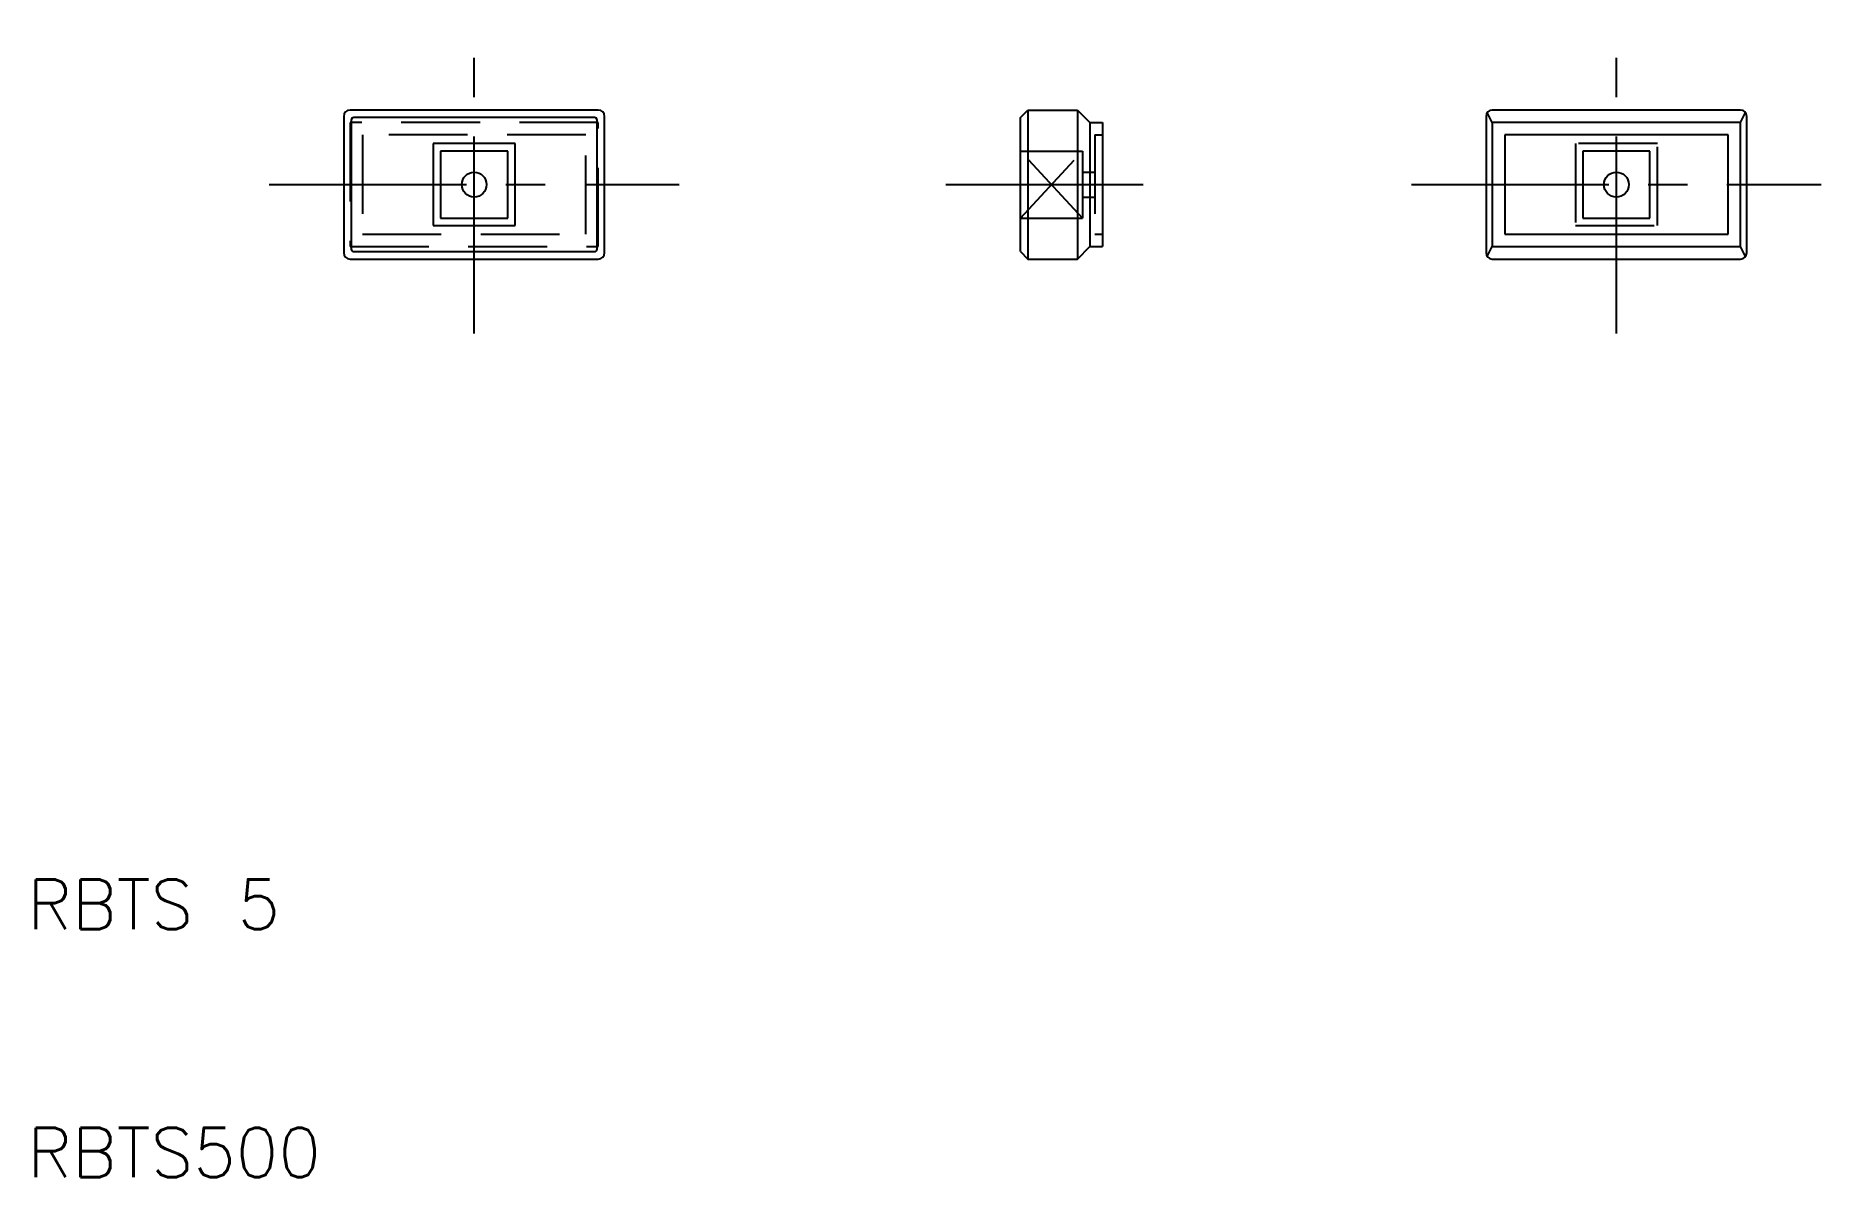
# Model space of a CAD drawing. Extents: x 10.3 to 82.2, y 10 to 56.
import ezdxf

# ---------------------------------------------------------------- set-up
doc = ezdxf.new("R2010")
doc.units = 0
doc.header["$LTSCALE"] = 0.25
doc.linetypes.add('CENTER', pattern=[50.8, 31.75, -6.35, 6.35, -6.35])
doc.linetypes.add('DASHED', pattern=[19.05, 12.7, -6.35])
doc.layers.get('0').update_dxf_attribs({"linetype": 'CONTINUOUS'})
doc.layers.add('CENTER', color=1, linetype='CENTER')
doc.styles.get("Standard").update_dxf_attribs({"font": 'txt.shx', "bigfont": 'extfont.shx'})

msp = doc.modelspace()

# ---------------------------------------------------------------- linework, layer by layer
for p, q in [((22.75, 52.75), (22.75, 47.25)), ((33, 53), (23, 53)), ((23.05, 52.6), (23.05, 47.4)), ((32.85, 52.7), (23.15, 52.7)), ((32.95, 47.4), (32.95, 52.6)), ((33.25, 47.25), (33.25, 52.75)), ((50, 52.7), (50.3, 53)), ((50, 47.3), (50, 52.7)), ((50.3, 53), (50.3, 47)), ((50.3, 53), (52.3, 53)), ((52.3, 53), (52.3, 47)), ((52.3, 53), (52.8, 52.5)), ((52.8, 52.5), (52.8, 47.5)), ((52.8, 52.5), (53.3, 52.5)), ((53.3, 52.5), (53.3, 47.5)), ((68.75, 52.75), (68.75, 47.25)), ((69, 52.5), (68.8, 52.9)), ((79, 53), (69, 53)), ((79, 52.5), (69, 52.5)), ((69, 52.5), (69, 47.5)), ((79, 52.5), (79.2, 52.9)), ((79, 47.5), (79, 52.5)), ((79.25, 47.25), (79.25, 52.75)), ((78.5, 52), (69.5, 52)), ((69.5, 52), (69.5, 48)), ((78.5, 48), (78.5, 52)), ((29.65, 51.65), (26.35, 51.65)), ((26.35, 51.65), (26.35, 48.35)), ((26.65, 51.35), (26.65, 48.65)), ((29.35, 51.35), (26.65, 51.35)), ((29.35, 48.65), (29.35, 51.35)), ((29.65, 48.35), (29.65, 51.65)), ((26.35, 48.35), (29.65, 48.35)), ((26.65, 48.65), (29.35, 48.65)), ((52.3, 47), (52.8, 47.5)), ((52.8, 47.5), (53.3, 47.5)), ((68.8, 47.1), (69, 47.5)), ((69, 47.5), (79, 47.5)), ((69.5, 48), (78.5, 48)), ((79.2, 47.1), (79, 47.5)), ((23, 47), (33, 47)), ((23.15, 47.3), (32.85, 47.3)), ((50, 47.3), (50.3, 47)), ((50.3, 47), (52.3, 47)), ((69, 47), (79, 47))]:
    msp.add_line(p, q)
at = {"color": 3, "linetype": 'DASHED'}
for p, q in [((33, 52.5), (23, 52.5)), ((23, 52.5), (23, 47.5)), ((33, 47.5), (33, 52.5)), ((32.5, 52), (23.5, 52)), ((23.5, 52), (23.5, 48)), ((32.5, 48), (32.5, 52)), ((53, 52), (53, 48)), ((53, 52), (53.3, 52)), ((50, 48.65), (52.5, 51.35)), ((52.5, 48.65), (50, 51.35)), ((50, 51.35), (52.5, 51.35)), ((52.5, 51.35), (52.5, 48.65)), ((72.35, 51.65), (72.35, 48.35)), ((75.65, 51.65), (72.35, 51.65)), ((72.65, 51.35), (72.65, 48.65)), ((75.35, 51.35), (72.65, 51.35)), ((75.35, 48.65), (75.35, 51.35)), ((75.65, 48.35), (75.65, 51.65)), ((52.5, 50.5), (53, 50.5)), ((52.5, 49.5), (53, 49.5)), ((50, 48.65), (52.5, 48.65)), ((72.35, 48.35), (75.65, 48.35)), ((72.65, 48.65), (75.35, 48.65)), ((23, 47.5), (33, 47.5)), ((23.5, 48), (32.5, 48)), ((53, 48), (53.3, 48))]:
    msp.add_line(p, q, dxfattribs=at)
for centre in [(28, 50), (74, 50)]:
    msp.add_circle(centre, 0.5)
for centre, radius, start, end in [((23, 52.75), 0.25, 90, 180), ((23.15, 52.6), 0.1, 90, 180), ((32.85, 52.6), 0.1, 0, 90), ((33, 52.75), 0.25, 0, 90), ((69, 52.75), 0.25, 90, 180), ((79, 52.75), 0.25, 0, 90), ((23, 47.25), 0.25, 180, 270), ((23.15, 47.4), 0.1, 180, 270), ((32.85, 47.4), 0.1, 270, 0), ((33, 47.25), 0.25, 270, 0), ((69, 47.25), 0.25, 180, 270), ((79, 47.25), 0.25, 270, 0)]:
    msp.add_arc(centre, radius, start, end)
at = {"layer": 'CENTER', "color": 1, "linetype": 'CENTER'}
for p, q in [((28, 44), (28, 56)), ((74, 44), (74, 56)), ((19.75, 50), (36.25, 50)), ((47, 50), (56.3, 50)), ((65.75, 50), (82.25, 50))]:
    msp.add_line(p, q, dxfattribs=at)

# ---------------------------------------------------------------- texts
for s, p in [('RBTS 5', (10, 20)), ('RBTS500', (10, 10))]:
    msp.add_text(s, height=2).set_placement(p)

doc.saveas('drawing.dxf')
